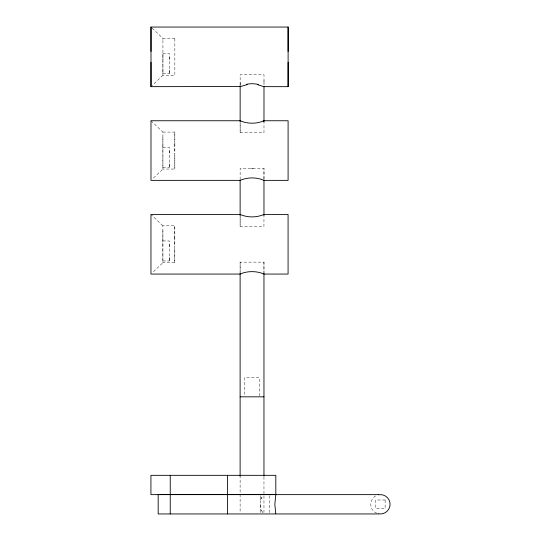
<?xml version="1.0" encoding="UTF-8"?>
<svg xmlns="http://www.w3.org/2000/svg" width="541" height="541" viewBox="0 0 541 541"><rect width="100%" height="100%" fill="white"/><g stroke="black" fill="none" stroke-linecap="round" stroke-linejoin="round"><path stroke-width="0.41" stroke-dasharray="2.71 2.03" d="M162.888 249.347L162.888 262.743L152.156 272.935M162.888 246.824L162.888 238.601M162.888 238.297L162.888 230.141M162.888 225.834L150.959 214.452M162.909 155.646L162.909 169.042L152.177 179.233M162.909 153.123L162.909 144.9M162.909 144.596L162.909 136.44M162.922 75.246L152.197 85.525M162.922 73.684L162.922 73.224M162.922 72.866L162.922 70.026M162.922 69.471L162.922 68.788M162.922 68.078L162.922 67.334M162.922 66.577L162.922 65.799M162.922 65.001L162.922 64.196M162.922 63.378L162.922 62.553M162.922 61.728L162.922 60.903M162.922 60.078L162.922 56.947M162.922 56.677L162.922 53.437M162.922 39.574L162.922 38.986M162.888 260.965L169.34 260.965L169.34 260.627M169.34 260.072L169.34 257.428M169.34 246.824L169.34 244.349M162.909 167.264L169.36 167.264L169.36 166.926M169.36 166.371L169.36 163.727M169.36 153.123L169.36 150.648M162.922 73.562L169.38 73.562L169.38 73.224M169.38 72.67L169.38 70.026M169.38 59.422L169.38 56.947M174.811 262.743L174.811 225.773L162.888 225.773L162.888 262.743L174.811 262.743L174.811 246.96M174.811 244.877L174.811 238.601M174.811 238.297L174.811 230.141M174.811 228.884L174.811 226.321M150.986 120.751L162.909 132.072L162.909 169.042L174.831 169.042L174.831 153.259M174.831 151.176L174.831 144.9M174.831 144.596L174.831 136.44M174.831 135.182L174.831 132.619M240.15 85.167L240.15 80.704M263.961 214.452L263.961 226.375L240.116 226.375L240.123 215.453M240.13 179.571L240.136 168.44L263.981 168.447L263.981 180.363M240.136 132.667L240.136 122.597M240.15 84.809L240.15 74.739L264.001 74.746L263.994 84.822M240.109 272.475L240.116 262.142L263.961 262.142L263.961 274.064M260.559 504.293L260.559 509.149L261.661 510.9M263.974 179.362L263.981 168.447M263.981 120.751L263.981 132.673L240.136 132.673L240.13 120.751M260.559 499.438L263.136 495.678M260.661 499.262L261.743 497.571M162.922 53.559L169.38 53.552L169.38 73.562M162.909 132.072L174.831 132.072L174.831 169.042M162.909 147.26L169.36 147.253L169.36 167.264M251.477 168.44L252.329 168.44M162.888 240.961L169.34 240.955L169.34 260.965M251.788 168.44L253.174 168.44M152.197 28.179L162.922 38.37M263.048 512.8L260.661 509.331M263.994 80.697L263.994 85.167M240.109 214.452L240.116 226.375M269.743 495.671L269.743 512.577M263.961 262.142L263.961 272.245M263.961 476.878L263.961 512.273M260.559 495.671L260.559 512.577M259.464 395.992L259.464 377.598L244.613 377.598L244.613 395.992M240.116 262.142L240.116 272.245M240.116 475.329L240.116 513.111M376.867 513.274A9.657 9.657 0 0 1 375.981 495.718M174.844 38.269L162.922 38.269L162.922 75.341L174.844 75.341L174.844 38.269M385.131 499.999L375.711 499.999L375.711 508.587L385.131 508.587L385.131 499.999"/><path stroke-width="0.81" d="M240.502 86.519L151 86.661L151 27.05L288.116 27.05L288.116 51.429M240.123 215.453L240.13 180.194M240.136 121.752L240.15 85.654M263.967 215.46L263.974 180.2M263.981 121.759L263.994 86.499M257.881 84.781L263.967 86.648L288.116 86.661L288.116 27.05M378.49 494.636L150.932 494.636L150.925 475.329L275.815 475.329L275.815 494.636L274.835 504.293L275.754 513.659M263.954 120.765L263.183 121.062M240.143 214.466C247.589 217.692 256.441 217.725 263.947 214.459L288.076 214.452L288.076 274.064L263.961 274.064C256.84 270.804 247.305 270.906 240.468 273.922M263.981 120.751L288.096 120.751L288.096 180.363L263.981 180.363C256.454 177.103 247.69 177.096 240.163 180.349L150.986 180.363L150.986 120.751L240.13 120.751M240.447 86.54L247.183 84.606M263.298 121.015C256.055 124.126 247.095 123.767 240.258 120.799M240.109 214.452L150.959 214.452L150.959 274.064L240.109 274.064M240.116 396.83L263.961 396.83M275.815 494.589L158.168 494.589L158.168 513.95L378.49 513.95M288.116 62.276L288.116 86.661M263.961 273.083L263.961 476.033M240.116 273.083L240.116 476.033M227.538 475.329L227.538 513.95M170.239 475.329L170.239 513.95M151 27.05L151 51.429M151 62.276L151 86.661M246.737 84.268A11.26 4.531 0 0 1 258.348 84.497M378.659 494.799A9.657 9.657 0 0 1 390.075 504.293A9.657 9.657 0 0 1 378.659 513.788"/></g></svg>
